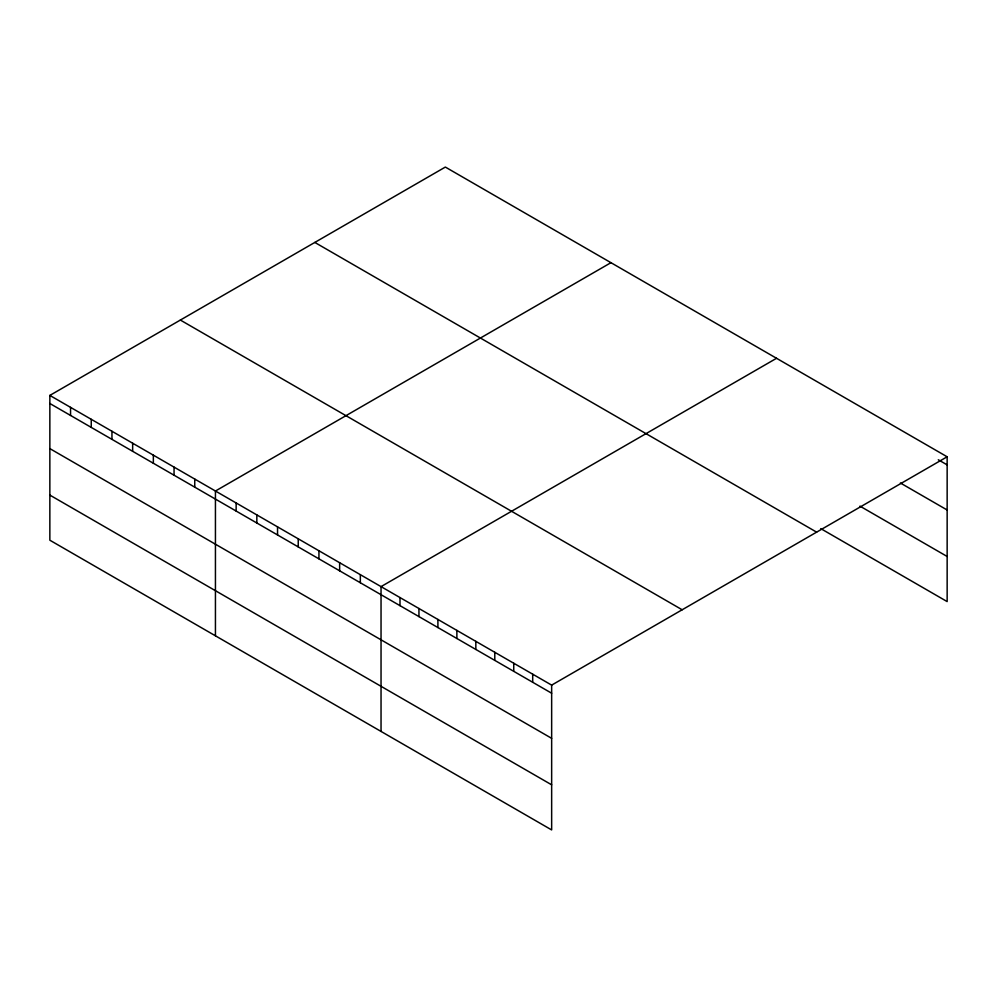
<?xml version="1.0" encoding="UTF-8"?>
<svg xmlns="http://www.w3.org/2000/svg" width="997" height="997" viewBox="0 0 997 997"><rect width="100%" height="100%" fill="white"/><g stroke="black" fill="none" stroke-linecap="round" stroke-linejoin="round"><path stroke-width="1.5" d="M49.85 395.41L551.653 685.126L551.653 829.928L49.85 540.212L49.85 395.41L445.347 167.072L947.15 456.788L947.15 601.59L820.768 528.622M610.937 262.685L215.439 491.023L215.439 635.812M776.538 358.284L381.041 586.622L381.041 731.424M551.653 685.126L947.15 456.788M938.302 459.767L947.15 464.876M900.391 482.997L947.15 509.99M859.95 506.127L947.15 556.476M314.828 242.433L816.63 532.149M180.37 320.062L682.172 609.778M49.85 403.498L551.653 693.214M49.85 448.613L551.653 738.328M49.85 495.098L551.653 784.813M532.697 674.184L532.697 682.272M513.742 663.242L513.742 671.317M494.786 652.3L494.786 660.375M475.831 641.345L475.831 649.433M456.875 630.403L456.875 638.491M437.907 619.461L437.907 627.537M418.952 608.519L418.952 616.595M399.996 597.577L399.996 605.653M360.341 574.671L360.341 582.759M339.641 562.719L339.641 570.807M318.94 550.78L318.94 558.856M298.24 538.829L298.24 546.904M277.54 526.877L277.54 534.953M256.84 514.926L256.84 523.001M236.139 502.974L236.139 511.05M194.751 479.071L194.751 487.147M174.051 467.119L174.051 475.195M153.351 455.168L153.351 463.256M132.651 443.216L132.651 451.305M111.951 431.265L111.951 439.353M91.25 419.313L91.25 427.401M70.55 407.362L70.55 415.45"/></g></svg>
